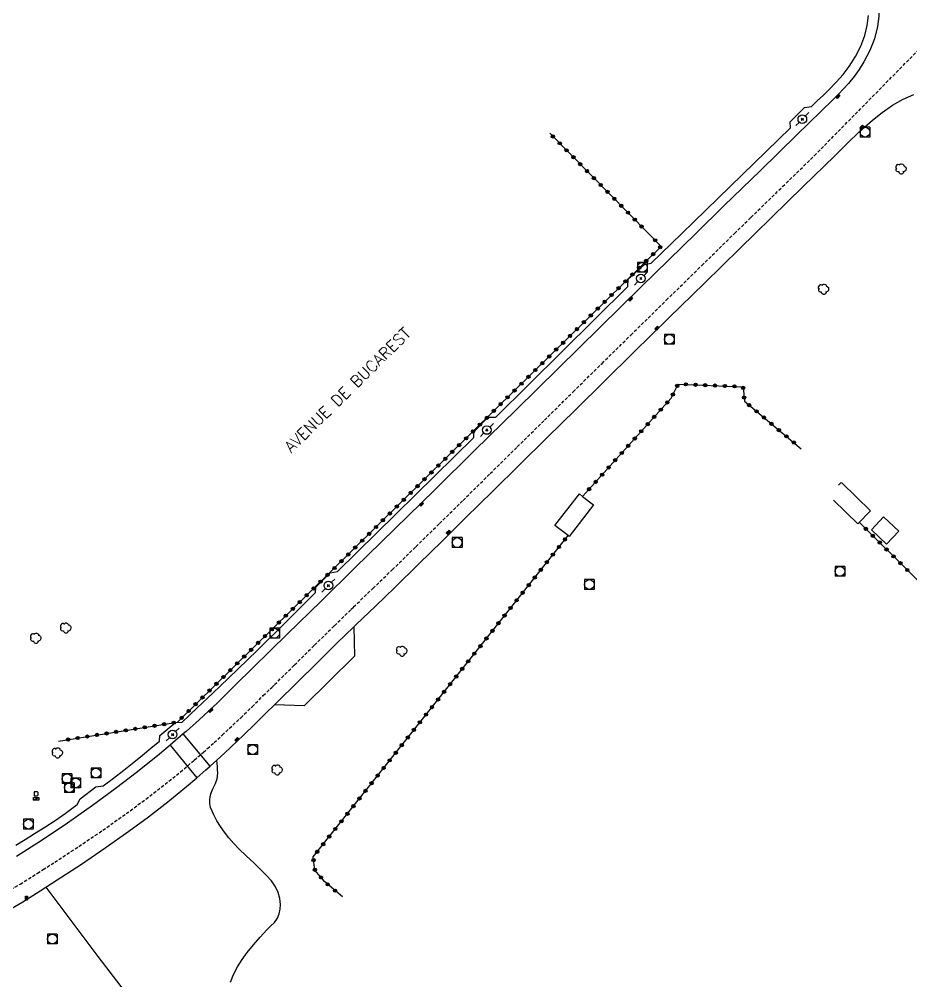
# Model space of a CAD drawing. Header units: millimetres. Extents: x 121000 to 122001, y 132000 to 133001.
# Drawn here: x 121609.2 to 121746.7, y 132559.8 to 132708 of the extents above; entities that cross this region are included whole.
import ezdxf

# ---------------------------------------------------------------- set-up
doc = ezdxf.new("R2010")
doc.units = ezdxf.units.MM
doc.linetypes.add('DASHED', pattern=[0.75, 0.5, -0.25])
doc.layers.get('0').update_dxf_attribs({"linetype": 'CONTINUOUS'})
for name, color, linetype in [('W0001', 6, 'DASHED'), ('W0006', 2, 'CONTINUOUS'), ('W0014', 7, 'CONTINUOUS'), ('W0017', 7, 'CONTINUOUS'), ('W0020', 2, 'CONTINUOUS'), ('W0104', 1, 'CONTINUOUS'), ('W0300', 7, 'CONTINUOUS'), ('W0323', 7, 'CONTINUOUS'), ('W0333', 7, 'CONTINUOUS'), ('W0401', 7, 'CONTINUOUS'), ('W0420', 7, 'CONTINUOUS'), ('W0438', 7, 'CONTINUOUS'), ('W0473', 7, 'CONTINUOUS'), ('W0989', 7, 'CONTINUOUS')]:
    doc.layers.add(name, color=color, linetype=linetype)
doc.styles.get("Standard").update_dxf_attribs({"font": 'romans.shx', "width": 0.85})

# ---------------------------------------------------------------- blocks, each defined once
blk = doc.blocks.new('T401')
for p, q in [((-0.3, 0.3), (0, 0.3)), ((-0.3, -0.25), (-0.3, 0.3)), ((-0.3, 0.15), (0, 0.15)), ((-0.3, 0), (0, 0)), ((0, 0.3), (0, -0.25)), ((-0.3, -0.15), (0, -0.15)), ((-0.3, -0.25), (-0.3, -0.3)), ((-0.3, -0.3), (0, -0.3)), ((0, -0.3), (0, -0.25))]:
    blk.add_line(p, q)
blk = doc.blocks.new('T300')
for p, q in [((-0.8, 0.51), (-0.86, 0.34)), ((-0.86, 0.34), (-0.86, 0.17)), ((-0.86, 0.17), (-0.74, 0.06)), ((-0.69, 0.63), (-0.8, 0.51)), ((-0.8, -0.06), (-0.74, 0.06)), ((-0.74, 0.06), (-0.69, 0.11)), ((-0.57, 0.69), (-0.69, 0.63)), ((-0.46, 0.69), (-0.57, 0.69)), ((-0.29, 0.63), (-0.46, 0.69)), ((-0.29, 0.63), (-0.17, 0.74)), ((-0.23, 0.57), (-0.29, 0.63)), ((-0.17, 0.74), (-0.06, 0.8)), ((-0.06, 0.8), (0.06, 0.8)), ((0.06, 0.8), (0.23, 0.74)), ((0.23, 0.74), (0.34, 0.63)), ((0.34, 0.63), (0.4, 0.51)), ((0.46, 0.46), (0.34, 0.46)), ((0.4, 0.51), (0.4, 0.46)), ((0.57, 0.4), (0.46, 0.46)), ((0.57, 0.4), (0.69, 0.29)), ((0.69, 0.29), (0.74, 0.17)), ((0.74, 0.06), (0.69, -0.17)), ((0.74, 0.17), (0.74, 0.06)), ((-0.8, -0.17), (-0.8, -0.06)), ((-0.8, -0.23), (-0.8, -0.17)), ((-0.74, -0.34), (-0.8, -0.23)), ((-0.69, -0.4), (-0.74, -0.34)), ((-0.51, -0.46), (-0.69, -0.4)), ((-0.4, -0.46), (-0.51, -0.46)), ((-0.4, -0.46), (-0.34, -0.46)), ((-0.34, -0.46), (-0.34, -0.4)), ((-0.34, -0.51), (-0.34, -0.46)), ((-0.29, -0.63), (-0.34, -0.51)), ((-0.17, -0.74), (-0.29, -0.63)), ((-0.06, -0.8), (-0.17, -0.74)), ((0.06, -0.8), (-0.06, -0.8)), ((0.17, -0.74), (0.06, -0.8)), ((0.23, -0.69), (0.17, -0.74)), ((0.29, -0.46), (0.23, -0.46)), ((0.29, -0.63), (0.23, -0.69)), ((0.46, -0.4), (0.29, -0.46)), ((0.34, -0.51), (0.29, -0.63)), ((0.34, -0.51), (0.34, -0.46)), ((0.57, -0.34), (0.46, -0.4)), ((0.63, -0.29), (0.57, -0.34)), ((0.69, -0.17), (0.63, -0.29))]:
    blk.add_line(p, q)
blk = doc.blocks.new('T420')
for p, q in [((0.75, 0.75), (-0.75, 0.75)), ((-0.75, 0.75), (-0.75, -0.75)), ((0.75, 0.75), (0.75, -0.75)), ((0.75, -0.75), (-0.75, -0.75))]:
    blk.add_line(p, q)
blk.add_ellipse((0, 0), major_axis=(-0.53, 0.53), ratio=1, start_param=3.926991, end_param=10.210176)
blk = doc.blocks.new('T473')
for p, q in [((-0.166667, 0.166667), (0.166667, -0.166667)), ((-0.166667, -0.166667), (0.166667, 0.166667)), ((0.500001, 0.500001), (1.000002, 1.000002)), ((-1.000002, -1.000002), (-0.500001, -0.500001))]:
    blk.add_line(p, q)
blk.add_ellipse((0, 0), major_axis=(0.471405, 0.471405), ratio=1, start_param=5.4977871438, end_param=11.780972451)
blk = doc.blocks.new('T438')
for p, q in [((-0.4, 0.2), (0.4, 0.2)), ((-0.4, -0.2), (-0.4, 0.2)), ((0.15, 1.1), (-0.3, 1.1)), ((-0.3, 1.1), (-0.3, 0.5)), ((-0.3, 0.5), (0.15, 0.5)), ((0.3, 0.65), (0.3, 0.95)), ((0.4, 0.2), (0.4, -0.2))]:
    blk.add_line(p, q)
at = {"flags": 128}
for points in [[(-0.4, -0.2), (0.4, 0.2)], [(0.4, -0.2), (-0.4, -0.2)]]:
    blk.add_lwpolyline(points, dxfattribs=at)
for centre, major_axis, start_param, end_param in [((0.15, 0.95), (0.106, -0.106), 0.785398, 2.356194), ((0.15, 0.65), (0.106, 0.106), 3.926991, 5.497787)]:
    blk.add_ellipse(centre, major_axis=major_axis, ratio=1, start_param=start_param, end_param=end_param)
blk = doc.blocks.new('t323o')
at = {"color": 0, "linetype": 'Continuous'}
for radius in [0.25, 0.15]:
    blk.add_circle((0, 0), radius, dxfattribs=at)

msp = doc.modelspace()

# ---------------------------------------------------------------- linework, layer by layer
at = {"layer": 'W0001'}
for points in [[(121719.53, 132675), (121722.07, 132677.48), (121726.96, 132682.23), (121731.85, 132686.99), (121754.86, 132710.36)], [(121606.62, 132573.08), (121609.34, 132574.69), (121612.02, 132576.35), (121612.88, 132576.91), (121614.68, 132578.05), (121618.41, 132580.49), (121622.09, 132582.98), (121625.72, 132585.55), (121628.74, 132587.79), (121631.71, 132590.08), (121634.63, 132592.44), (121636.21, 132593.8), (121637.61, 132595.01), (121638.24, 132595.58), (121639.27, 132596.51), (121640.52, 132597.65), (121643.39, 132600.34), (121645.13, 132602.03), (121646.86, 132603.74), (121648.16, 132605.02), (121648.59, 132605.44), (121651.66, 132608.47), (121654.74, 132611.51), (121657.82, 132614.53), (121660.42, 132617.05), (121660.79, 132617.41), (121663.77, 132620.28), (121666.75, 132623.15), (121670.39, 132626.71), (121674.03, 132630.28), (121677.67, 132633.85), (121681.85, 132637.97), (121686.03, 132642.09), (121690.21, 132646.21), (121694.65, 132650.59), (121699.1, 132654.97), (121703.55, 132659.34), (121709.02, 132664.71), (121714.49, 132670.07), (121719.53, 132675)]]:
    msp.add_lwpolyline(points, dxfattribs=at)
at = {"layer": 'W0006'}
msp.add_lwpolyline([(121660.82, 132614.33), (121660.92, 132609.82), (121653.16, 132602.19), (121648.56, 132602.31)], dxfattribs=at)
at = {"layer": 'W0014'}
for points in [[(121711.4, 132675), (121728.17, 132691.31), (121728.13, 132692.22), (121730.32, 132694.44), (121731.39, 132694.6), (121732.31, 132695.46), (121733.24, 132696.32), (121734.13, 132697.2), (121735.23, 132698.33), (121736.29, 132699.51), (121737.24, 132700.76), (121738.19, 132702.27), (121739, 132703.87), (121739.62, 132705.52), (121739.98, 132707.05), (121740.18, 132708.63)], [(121608.69, 132580.69), (121610.14, 132581.58), (121611.59, 132582.49), (121613.18, 132583.48), (121614.76, 132584.49), (121616.31, 132585.55), (121616.93, 132586.01), (121617.55, 132586.47), (121618.17, 132586.93), (121618.59, 132587.82), (121621.03, 132589.66), (121622.17, 132589.81), (121623.75, 132591.03), (121625.33, 132592.24), (121626.9, 132593.47), (121628.21, 132594.55), (121629.52, 132595.64), (121630.82, 132596.73), (121630.9, 132597.59), (121633.37, 132599.65), (121634.31, 132599.62), (121636.68, 132601.86), (121639.05, 132604.11), (121641.42, 132606.36), (121645.94, 132610.76), (121650.44, 132615.19), (121654.93, 132619.63), (121654.95, 132620.49), (121657.15, 132622.7), (121658.28, 132622.86), (121679.34, 132643.55), (121679.33, 132644.43), (121681.56, 132646.67), (121682.74, 132646.67), (121703.07, 132666.83), (121703.12, 132667.98), (121705.64, 132670.21), (121706.68, 132670.41), (121711.4, 132675)]]:
    msp.add_lwpolyline(points, dxfattribs=at)
at = {"layer": 'W0017'}
for points in [[(121735.4, 132724.51), (121736.29, 132723.5), (121737.18, 132722.48), (121738.01, 132721.42), (121738.97, 132719.94), (121739.81, 132718.38), (121740.51, 132716.77), (121741.08, 132715.07), (121741.49, 132713.32), (121741.74, 132711.54), (121741.82, 132710), (121741.78, 132708.45), (121741.6, 132706.93), (121741.12, 132705.04), (121740.4, 132703.2), (121739.51, 132701.45), (121738.79, 132700.3), (121737.98, 132699.19), (121737.11, 132698.12), (121736.35, 132697.29), (121735.56, 132696.48), (121734.76, 132695.67)], [(121734.76, 132695.67), (121729.14, 132690.21), (121723.53, 132684.74), (121717.91, 132679.27), (121713.55, 132675)], [(121735.03, 132686.99), (121736.93, 132688.87), (121738.82, 132690.74), (121740.82, 132692.49), (121742.33, 132693.67), (121743.9, 132694.78), (121745.55, 132695.73), (121747.2, 132696.44)], [(121722.71, 132675), (121725.26, 132677.48), (121730.14, 132682.23), (121735.03, 132686.99)], [(121607.02, 132570.36), (121609.74, 132571.97), (121612.42, 132573.64), (121613.29, 132574.19), (121615.08, 132575.34), (121618.81, 132577.77), (121622.49, 132580.27), (121626.12, 132582.84), (121629.14, 132585.07), (121632.12, 132587.36), (121635.03, 132589.73), (121636.61, 132591.08), (121638.01, 132592.29), (121638.64, 132592.86), (121639.67, 132593.8), (121640.92, 132594.94), (121643.79, 132597.63), (121645.54, 132599.32), (121647.26, 132601.02), (121648.56, 132602.31), (121648.99, 132602.73), (121652.07, 132605.76), (121655.14, 132608.79), (121658.22, 132611.81), (121660.82, 132614.33), (121661.19, 132614.69), (121664.17, 132617.56), (121667.15, 132620.44), (121670.79, 132624), (121674.43, 132627.57), (121678.07, 132631.14), (121682.25, 132635.26), (121686.43, 132639.38), (121690.61, 132643.5), (121695.06, 132647.88), (121699.5, 132652.25), (121703.95, 132656.63), (121709.42, 132661.99), (121714.89, 132667.36), (121720.37, 132672.71), (121722.71, 132675)], [(121713.55, 132675), (121711.53, 132673.02), (121705.15, 132666.77), (121698.77, 132660.51), (121692.33, 132654.18), (121685.89, 132647.85), (121679.45, 132641.52), (121673.3, 132635.5), (121667.14, 132629.48), (121660.99, 132623.46), (121655.76, 132618.33), (121650.54, 132613.2), (121645.3, 132608.08), (121642.54, 132605.36), (121639.78, 132602.64), (121636.95, 132599.99), (121634.94, 132598.21), (121634.51, 132597.84), (121632.89, 132596.46), (121632.49, 132596.12), (121630.82, 132594.73), (121627.44, 132592.01), (121624, 132589.35), (121620.51, 132586.78), (121616.66, 132584.08), (121612.75, 132581.47), (121608.78, 132578.95)]]:
    msp.add_lwpolyline(points, dxfattribs=at)
at = {"layer": 'W0020'}
for points in [[(121638.64, 132592.86), (121634.51, 132597.84)], [(121632.49, 132596.12), (121636.61, 132591.08)]]:
    msp.add_lwpolyline(points, dxfattribs=at)
at = {"layer": 'W0104'}
for points in [[(121735.59, 132636.2), (121736.01, 132636.63), (121736.07, 132636.57), (121740.51, 132632.25)], [(121740.51, 132632.25), (121738.56, 132630.25), (121734.82, 132633.89)]]:
    msp.add_lwpolyline(points, dxfattribs=at)
for points in [[(121695.61, 132634.86), (121696.11, 132634.47), (121697.8, 132633.15), (121694.02, 132628.3), (121693.86, 132628.43), (121691.84, 132630)], [(121742.52, 132631.31), (121744.88, 132629.1), (121743, 132627.11), (121740.65, 132629.32)]]:
    msp.add_lwpolyline(points, close=True, dxfattribs=at)
at = {"layer": 'W0323'}
for points in [[(121706.26, 132675), (121691.04, 132690.46)], [(121615.27, 132596.74), (121633.6, 132599.65), (121657.03, 132622.62), (121682.69, 132647.92), (121708.21, 132673.02), (121706.26, 132675)], [(121696.11, 132634.47), (121709.75, 132649.6), (121710.86, 132651.79), (121720.85, 132651.37), (121721.08, 132649.14), (121729.84, 132641.8)], [(121785.54, 132583.96), (121761.69, 132607.7), (121747.36, 132621.95), (121738.85, 132630.4)], [(121659.06, 132572.7), (121656.3, 132575.06), (121654.82, 132576.85), (121654.54, 132578.87), (121673.76, 132603.09), (121693.86, 132628.43)]]:
    msp.add_lwpolyline(points, dxfattribs=at)
at = {"layer": 'W0333'}
for points in [[(121641.79, 132559.57), (121642.28, 132560.72), (121642.89, 132561.91), (121643.6, 132563.05), (121644.36, 132564.14), (121645.32, 132565.34), (121646.35, 132566.48), (121647.39, 132567.61), (121647.99, 132568.2), (121648.6, 132568.78), (121649.06, 132569.43), (121649.31, 132570.1), (121649.45, 132570.82), (121649.49, 132571.54), (121649.4, 132572.47), (121649.13, 132573.39), (121648.76, 132574.26), (121648.13, 132575.19), (121647.33, 132576.03), (121646.51, 132576.85), (121645.38, 132577.96), (121644.2, 132579.03), (121643.07, 132580.14), (121642.3, 132580.96), (121641.56, 132581.81), (121640.86, 132582.69), (121640.25, 132583.54), (121639.69, 132584.42), (121639.21, 132585.34), (121638.95, 132585.91), (121638.71, 132586.5), (121638.59, 132587.09), (121638.59, 132587.65), (121638.68, 132588.21), (121638.81, 132588.76), (121639.1, 132589.48), (121639.47, 132590.18), (121639.73, 132590.9), (121639.79, 132591.37), (121639.82, 132591.84), (121639.81, 132592.31), (121639.78, 132592.81), (121639.73, 132593.3), (121639.67, 132593.8)], [(121613.29, 132574.19), (121617.3, 132568.85), (121621.32, 132563.5), (121625.39, 132558.2), (121628.19, 132554.65), (121630.5, 132551.76)]]:
    msp.add_lwpolyline(points, dxfattribs=at)

# ---------------------------------------------------------------- block references
at = {"layer": 'W0300', "rotation": 359.9999899820874}
for p in [(121745.26, 132684.95), (121616.43, 132614.15), (121611.81, 132612.57), (121668.27, 132610.59), (121615.14, 132594.88), (121649.03, 132592.26)]:
    msp.add_blockref('T300', p, dxfattribs=at)
at = {"layer": 'W0300'}
msp.add_blockref('T300', (121733.32, 132666.39), dxfattribs=at)
at = {"layer": 'W0323'}
for p, rotation in [((121691.53, 132689.97), 134.5464198162898), ((121692.59, 132688.9), 134.5464198162898), ((121693.64, 132687.83), 134.5464198162898), ((121694.69, 132686.76), 134.5464198162898), ((121695.74, 132685.69), 134.5464198162898), ((121696.79, 132684.62), 134.5464198162898), ((121697.85, 132683.55), 134.5464198162898), ((121698.9, 132682.48), 134.5464198162898), ((121699.95, 132681.41), 134.5464198162898), ((121701, 132680.35), 134.5464198162898), ((121702.06, 132679.28), 134.5464198162898), ((121703.11, 132678.21), 134.5464198162898), ((121704.16, 132677.14), 134.5464198162898), ((121705.21, 132676.07), 134.5464198162898), ((121707.3, 132673.95), 134.546789456263), ((121707, 132671.83), 44.53597590069879), ((121708.07, 132672.89), 44.53597590069879), ((121705.93, 132670.78), 44.53597590069879), ((121703.79, 132668.68), 44.53597590069879), ((121704.86, 132669.73), 44.53597590069879), ((121702.72, 132667.63), 44.53597590069879), ((121701.65, 132666.57), 44.53597590069879), ((121699.51, 132664.47), 44.53597590069879), ((121700.58, 132665.52), 44.53597590069879), ((121698.44, 132663.42), 44.53597590069879), ((121696.3, 132661.31), 44.53597590069879), ((121697.37, 132662.37), 44.53597590069879), ((121695.24, 132660.26), 44.53597590069879), ((121694.17, 132659.21), 44.53597590069879), ((121692.03, 132657.1), 44.53597590069879), ((121693.1, 132658.16), 44.53597590069879), ((121690.96, 132656.05), 44.53597590069879), ((121688.82, 132653.95), 44.53597590069879), ((121689.89, 132655), 44.53597590069879), ((121687.75, 132652.9), 44.53597590069879), ((121685.61, 132650.79), 44.53597590069879), ((121686.68, 132651.84), 44.53597590069879), ((121710.71, 132651.5), 63.17308693703374), ((121712.04, 132651.74), 357.6173931064855), ((121713.53, 132651.67), 357.6173931064855), ((121715.03, 132651.61), 357.6173931064855), ((121716.53, 132651.55), 357.6173931064855), ((121718.03, 132651.49), 357.6173931064855), ((121719.53, 132651.43), 357.6173931064855), ((121720.87, 132651.2), 275.6953020303069), ((121684.54, 132649.74), 44.53597590069879), ((121710.04, 132650.16), 63.17308693703374), ((121721.02, 132649.7), 275.6953020303069), ((121683.47, 132648.69), 44.53597590069879), ((121708.16, 132647.84), 47.96240850436222), ((121709.17, 132648.95), 47.96240850436222), ((121721.79, 132648.54), 320.0114489964644), ((121681.34, 132646.58), 44.58735428853133), ((121682.41, 132647.64), 44.58735428853133), ((121707.16, 132646.73), 47.96240850436222), ((121722.94, 132647.58), 320.0114489964644), ((121724.09, 132646.61), 320.0114489964644), ((121680.27, 132645.53), 44.58735428853133), ((121706.15, 132645.61), 47.96240850436222), ((121725.24, 132645.65), 320.0114489964644), ((121678.13, 132643.42), 44.58735428853133), ((121679.2, 132644.48), 44.58735428853133), ((121704.15, 132643.38), 47.96240850436222), ((121705.15, 132644.5), 47.96240850436222), ((121726.39, 132644.69), 320.0114489964644), ((121727.54, 132643.72), 320.0114489964644), ((121677.06, 132642.37), 44.58735428853133), ((121703.14, 132642.27), 47.96240850436222), ((121728.69, 132642.76), 320.0114489964644), ((121676, 132641.32), 44.58735428853133), ((121702.14, 132641.16), 47.96240850436222), ((121673.86, 132639.21), 44.58735428853133), ((121674.93, 132640.27), 44.58735428853133), ((121700.13, 132638.93), 47.96240850436222), ((121701.13, 132640.04), 47.96240850436222), ((121672.79, 132638.16), 44.58735428853133), ((121699.12, 132637.81), 47.96240850436222), ((121670.65, 132636.05), 44.58735428853133), ((121671.72, 132637.11), 44.58735428853133), ((121698.12, 132636.7), 47.96240850436222), ((121669.59, 132635), 44.58735428853133), ((121697.11, 132635.59), 47.96240850436222), ((121668.52, 132633.95), 44.58735428853133), ((121666.38, 132631.84), 44.58735428853133), ((121667.45, 132632.89), 44.58735428853133), ((121665.31, 132630.79), 44.58735428853133), ((121663.18, 132628.68), 44.58735428853133), ((121664.24, 132629.74), 44.58735428853133), ((121739.81, 132629.45), 135.1757119128899), ((121662.11, 132627.63), 44.58735428853133), ((121693.39, 132627.83), 51.5714639213876), ((121740.87, 132628.39), 135.1757119128899), ((121741.94, 132627.34), 135.1757119128899), ((121661.04, 132626.58), 44.58735428853133), ((121692.46, 132626.66), 51.5714639213876), ((121743, 132626.28), 135.1757119128899), ((121658.9, 132624.47), 44.58735428853133), ((121659.97, 132625.52), 44.58735428853133), ((121690.59, 132624.31), 51.5714639213876), ((121691.52, 132625.48), 51.5714639213876), ((121744.07, 132625.22), 135.1757119128899), ((121745.13, 132624.17), 135.1757119128899), ((121657.84, 132623.42), 44.58735428853133), ((121689.66, 132623.13), 51.5714639213876), ((121746.19, 132623.11), 135.1757119128899), ((121655.69, 132621.32), 44.4258637215994), ((121656.77, 132622.37), 44.4258637215994), ((121688.73, 132621.96), 51.5714639213876), ((121654.62, 132620.27), 44.4258637215994), ((121687.8, 132620.78), 51.5714639213876), ((121652.48, 132618.17), 44.4258637215994), ((121653.55, 132619.22), 44.4258637215994), ((121685.93, 132618.43), 51.5714639213876), ((121686.86, 132619.61), 51.5714639213876), ((121651.41, 132617.12), 44.4258637215994), ((121685, 132617.26), 51.5714639213876), ((121650.34, 132616.07), 44.4258637215994), ((121684.07, 132616.08), 51.5714639213876), ((121648.2, 132613.97), 44.4258637215994), ((121649.27, 132615.02), 44.4258637215994), ((121682.2, 132613.73), 51.5714639213876), ((121683.13, 132614.91), 51.5714639213876), ((121647.12, 132612.92), 44.4258637215994), ((121681.27, 132612.56), 51.5714639213876), ((121644.98, 132610.82), 44.4258637215994), ((121646.05, 132611.87), 44.4258637215994), ((121680.34, 132611.38), 51.5714639213876), ((121643.91, 132609.77), 44.4258637215994), ((121679.4, 132610.21), 51.5714639213876), ((121642.84, 132608.72), 44.4258637215994), ((121677.54, 132607.86), 51.5714639213876), ((121678.47, 132609.03), 51.5714639213876), ((121640.7, 132606.62), 44.4258637215994), ((121641.77, 132607.67), 44.4258637215994), ((121676.61, 132606.68), 51.5714639213876), ((121639.63, 132605.57), 44.4258637215994), ((121675.68, 132605.51), 51.5714639213876), ((121637.48, 132603.47), 44.4258637215994), ((121638.56, 132604.52), 44.4258637215994), ((121674.74, 132604.33), 51.5714639213876), ((121636.41, 132602.42), 44.4258637215994), ((121672.88, 132601.98), 51.57668666854345), ((121673.81, 132603.16), 51.5714639213876), ((121635.34, 132601.37), 44.4258637215994), ((121671.95, 132600.81), 51.57668666854345), ((121630.08, 132599.1), 9.045027500344288), ((121631.57, 132599.33), 9.045027500344288), ((121633.05, 132599.57), 9.045027500344288), ((121634.27, 132600.32), 44.4258637215994), ((121671.01, 132599.63), 51.57668666854345), ((121621.2, 132597.68), 9.045027500344288), ((121622.68, 132597.92), 9.045027500344288), ((121624.16, 132598.15), 9.045027500344288), ((121625.64, 132598.39), 9.045027500344288), ((121627.12, 132598.62), 9.045027500344288), ((121628.6, 132598.86), 9.045027500344288), ((121670.08, 132598.46), 51.57668666854345), ((121616.75, 132596.97), 9.045027500344288), ((121618.23, 132597.21), 9.045027500344288), ((121619.72, 132597.44), 9.045027500344288), ((121668.22, 132596.11), 51.57668666854345), ((121669.15, 132597.28), 51.57668666854345), ((121667.29, 132594.93), 51.57668666854345), ((121666.35, 132593.76), 51.57668666854345), ((121665.42, 132592.58), 51.57668666854345), ((121663.56, 132590.23), 51.57668666854345), ((121664.49, 132591.41), 51.57668666854345), ((121662.62, 132589.06), 51.57668666854345), ((121661.69, 132587.88), 51.57668666854345), ((121660.76, 132586.71), 51.57668666854345), ((121658.9, 132584.36), 51.57668666854345), ((121659.83, 132585.53), 51.57668666854345), ((121657.96, 132583.18), 51.57668666854345), ((121657.03, 132582.01), 51.57668666854345), ((121655.17, 132579.66), 51.57668666854345), ((121656.1, 132580.83), 51.57668666854345), ((121654.61, 132578.38), 97.69680457379675), ((121654.81, 132576.89), 97.69680457379675), ((121655.75, 132575.73), 129.6447169100814), ((121656.78, 132574.65), 139.4816691800098), ((121657.92, 132573.67), 139.4816691800098)]:
    msp.add_blockref('t323o', p, dxfattribs=dict(at, rotation=rotation))
at = {"layer": 'W0401'}
for p, rotation in [((121735.58, 132696.05), 316.0519025214563), ((121739.3, 132691.3), 314.4849785786799), ((121703.61, 132664.79), 314.7664711649436), ((121707.67, 132660.29), 314.7664711649436), ((121671.36, 132633.16), 314.500390900542), ((121675.5, 132628.84), 314.500390900542), ((121638.85, 132601.37), 313.3740688007448), ((121642.88, 132596.87), 313.3740688007448)]:
    msp.add_blockref('T401', p, dxfattribs=dict(at, rotation=rotation))
msp.add_blockref('T401', (121610.49, 132572.54), dxfattribs=at)
at = {"layer": 'W0420', "rotation": 359.9999899820874}
for p in [(121739.67, 132690.63), (121705.3, 132669.78), (121709.47, 132658.67), (121676.76, 132627.35), (121648.59, 132613.37), (121645.21, 132595.43), (121621.03, 132591.82), (121616.59, 132590.93), (121616.95, 132589.56), (121617.9, 132590.29), (121610.63, 132583.92), (121614.3, 132566.2)]:
    msp.add_blockref('T420', p, dxfattribs=at)
at = {"layer": 'W0420'}
for p in [(121735.79, 132622.92), (121697.15, 132620.88)]:
    msp.add_blockref('T420', p, dxfattribs=at)
at = {"layer": 'W0438', "rotation": 359.9999899820874}
msp.add_blockref('T438', (121611.81, 132587.81), dxfattribs=at)
at = {"layer": 'W0473', "rotation": 359.9999899820874}
for p in [(121730, 132692.64), (121705.09, 132668.05), (121681.34, 132644.7), (121656.89, 132620.72), (121632.87, 132597.75)]:
    msp.add_blockref('T473', p, dxfattribs=at)

# ---------------------------------------------------------------- texts
at = {"layer": 'W0989', "linetype": 'Continuous'}
msp.add_text('AVENUE DE BUCAREST', height=1.75, rotation=44.5758, dxfattribs=at).set_placement((121651.17, 132641.1))

doc.saveas('drawing.dxf')
